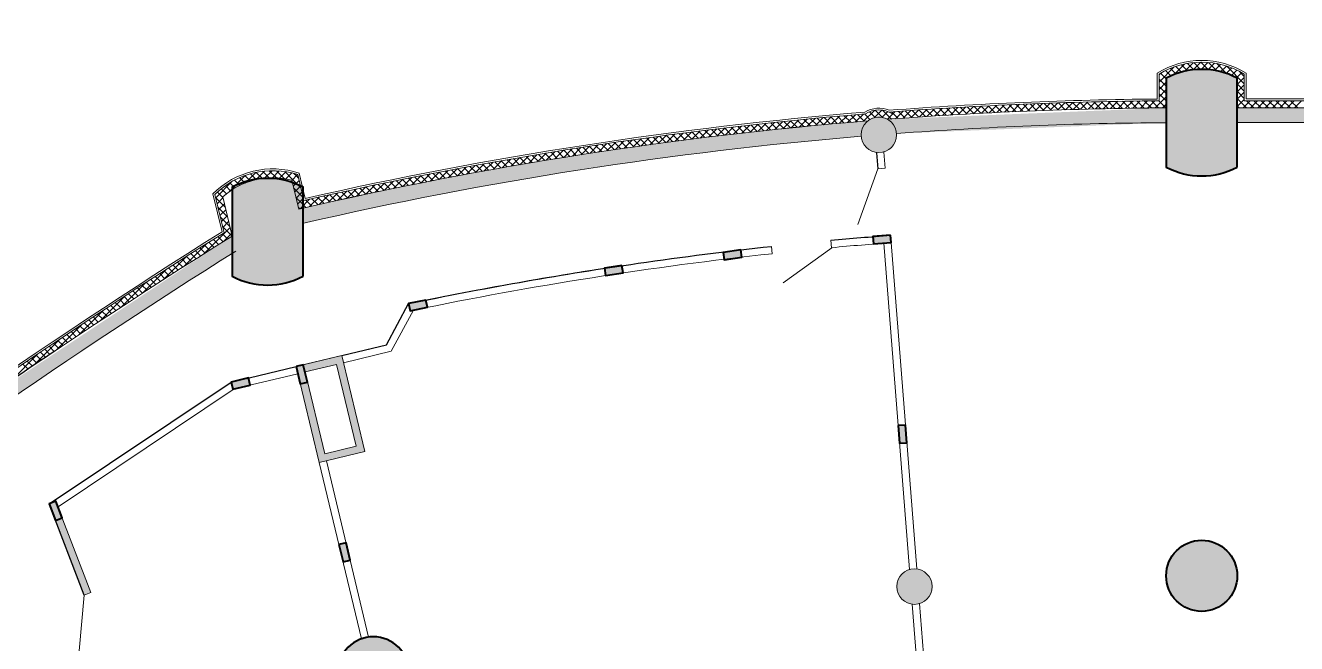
# Model space of a CAD drawing. Header units: millimetres. Extents: x 72919 to 485785, y -53256 to 338519.
# Drawn here: x 201962 to 223439, y 238761 to 249196 of the extents above; entities that cross this region are included whole.
import ezdxf

# ---------------------------------------------------------------- set-up
doc = ezdxf.new("R2010")
doc.units = ezdxf.units.MM
doc.layers.add('1', color=7, linetype='Continuous')
for name, color, linetype, lineweight in [('door', 177, 'Continuous', 9), ('gr', 251, 'Continuous', 40), ('wall', 5, 'Continuous', 40)]:
    doc.layers.add(name, color=color, linetype=linetype, lineweight=lineweight)

# ---------------------------------------------------------------- blocks, each defined once
blk = doc.blocks.new('Пилон 1')
at = {"layer": 'wall', "lineweight": 9, "ltscale": 400, "true_color": 0x000000}
h = blk.add_hatch(color=18, dxfattribs=at)
h.dxf.hatch_style = 1
edge = h.paths.add_edge_path()
edge.add_line((600, -750), (600, 750))
edge.add_arc((0, -375), 1275, 61.9275, 118.0725)
edge.add_line((-600, 750), (-600, -750))
edge.add_arc((0, 375), 1275, 241.9275, 298.0725)
at = {"layer": 'wall', "color": 0, "ltscale": 400}
blk.add_lwpolyline([(600, -750), (600, 750, 0.25), (-600, 750), (-600, -750, 0.25), (600, -750)], format="xyb", dxfattribs=at)
blk = doc.blocks.new('Колонна ∅1200')
at = {"lineweight": 9, "ltscale": 400, "true_color": 0x000000}
h = blk.add_hatch(color=18, dxfattribs=at)
h.dxf.hatch_style = 1
edge = h.paths.add_edge_path()
edge.add_arc((0, 0), 600, 0, 360)
at = {"color": 18, "ltscale": 400, "true_color": 0x000000}
blk.add_circle((0, 0), 600, dxfattribs=at)
blk = doc.blocks.new('сердечник для 125')
at = {"lineweight": 40, "ltscale": 200, "true_color": 0x000000}
h = blk.add_hatch(color=18, dxfattribs=at)
h.dxf.hatch_style = 1
h.paths.add_polyline_path([(-779283, 728683), (-779583, 728683), (-779583, 728558), (-779283, 728558)])
at = {"color": 18, "lineweight": 40, "true_color": 0x000000}
blk.add_lwpolyline([(-779283, 728683), (-779583, 728683), (-779583, 728558), (-779283, 728558)], close=True, dxfattribs=at)
at = {"ltscale": 0.740741}
for points in [[(-779408, 728682), (-779408, 728683)], [(-779283, 728558), (-779283, 728558)]]:
    blk.add_lwpolyline(points, dxfattribs=at)
blk = doc.blocks.new('Откосы  по обваловке')
at = {"layer": 'gr', "lineweight": 18, "flags": 128}
blk.add_lwpolyline([(35188.814, 32889.243), (35173.942, 32934.724), (35172.219, 32939.982), (35171.145, 32942.962, 0.169619), (35137.566, 32982.66, 0.169619)], format="xyb", dxfattribs=at)

msp = doc.modelspace()

# ---------------------------------------------------------------- hatches: boundary and pattern name
at = {"ltscale": 500, "true_color": 0x000000}
h = msp.add_hatch(color=18, dxfattribs=at)
h.dxf.hatch_style = 1
edge = h.paths.add_edge_path()
edge.add_line((206578.69535, 246096.89064), (206637.68726, 245851.17165))
edge.add_arc((221610.43379, 180914.99944), 66640, 94.7579343993, 102.984124667, ccw=False)
edge.add_line((216082.89818, 247325.35971), (216196.69134, 247585.55886))
edge.add_arc((221670.41897, 180406.5334), 67401.65544, 94.6581533762, 102.9386326138)
h.paths.add_polyline_path([(216527.47294, 247612.24086), (216681.04707, 247372.43504), (221235.43379, 247553.94433), (221235.43379, 247803.94827)])
h.paths.add_polyline_path([(222435.43379, 247804.99944), (222435.43379, 247554.99944), (228810.43379, 247554.99944), (228944.60255, 247804.99944)])
h = msp.add_hatch(color=18, dxfattribs=at)
h.dxf.hatch_style = 1
edge = h.paths.add_edge_path()
edge.add_arc((216381.91965, 247349.57056), 300, 0, 360)
h = msp.add_hatch(color=18, dxfattribs=at)
h.dxf.hatch_style = 1
h.paths.add_polyline_path([(189547.62111, 233523.90072), (189677.9739, 233311.18591), (192522.88105, 235835.63437), (192364.3693, 236022.81654)])
h.paths.add_polyline_path([(193284.70646, 236808.37483), (193446.26985, 236617.58905), (195184.19471, 238042.34168), (195017.32184, 238228.97106)])
h.paths.add_polyline_path([(194499.91164, 237481.36571), (195943.74984, 234010.12354), (196167.16423, 234123.95984), (194701.82494, 237646.89444)])
h.paths.add_polyline_path([(198395.39698, 236610.52384), (198814.9957, 235620.97185), (198913.35081, 235693.83872), (199046.02287, 235716.5044), (198634.65731, 236709.62869)])
edge = h.paths.add_edge_path()
edge.add_line((196450.32761, 239359.72994), (196605.18277, 239163.45404))
edge.add_line((196605.18277, 239163.45404), (197168.20117, 239597.12819))
edge.add_line((197168.20117, 239597.12819), (197944.62398, 237722.67819))
edge.add_line((197944.62398, 237722.67819), (198175.5937, 237818.34898))
edge.add_line((198175.5937, 237818.34898), (197373.80512, 239754.03781))
edge.add_arc((263010.43379, 153534.99944), 108360, 122.0453072424, 127.2812082642, ccw=False)
edge.add_line((205515.73373, 245384.05532), (205454.18381, 245640.42919))
edge.add_line((205454.18381, 245640.42919), (200833.81835, 242586.67317))
edge.add_line((200833.81835, 242586.67317), (196450.32761, 239359.72994))
h = msp.add_hatch(color=18, dxfattribs=at)
h.dxf.hatch_style = 1
h.paths.add_polyline_path([(207694.91178, 242004.39007), (207306.22525, 243623.38599), (206535.62209, 243438.38054), (206924.30862, 241819.38462)])
h.paths.add_polyline_path([(207017.84142, 241965.24968), (206686.349, 243346.01497), (207218.72153, 243473.82631), (207550.21395, 242093.06102)], flags=16)
h = msp.add_hatch(color=18, dxfattribs=at)
h.dxf.hatch_style = 1
h.paths.add_polyline_path([(202508.88324, 241069.04743), (202440.71046, 241173.83109), (202360.44457, 241120.26113), (202952.43613, 239579.53082), (203069.11932, 239624.36424)])
h = msp.add_hatch(color=18, dxfattribs=at)
h.dxf.hatch_style = 1
edge = h.paths.add_edge_path()
edge.add_arc((216982.13173, 239723.15296), 300, 0, 360)
at = {"layer": '1', "ltscale": 500, "true_color": 0x000000}
h = msp.add_hatch(color=18, dxfattribs=at)
h.dxf.hatch_style = 1
h.paths.add_polyline_path([(215575.0606, 245568.97113), (215586.08977, 245444.45865), (216288.69132, 245506.69423), (216277.66215, 245631.20671), (215575.0606, 245568.97113)], flags=0)
h = msp.add_hatch(color=18, dxfattribs=at)
h.dxf.hatch_style = 1
h.paths.add_polyline_path([(216587.80895, 245530.0924), (216463.19482, 245520.27811), (216705.78323, 242440.08204), (216830.39735, 242449.89633), (216587.80895, 245530.0924)], flags=0)
h = msp.add_hatch(color=18, dxfattribs=at)
h.dxf.hatch_style = 1
h.paths.add_polyline_path([(212043.37463, 245141.61432), (212059.35637, 245017.6402), (214578.35844, 245342.36953), (214562.3767, 245466.34366), (212043.37463, 245141.61432)], flags=0)
h = msp.add_hatch(color=18, dxfattribs=at)
h.dxf.hatch_style = 1
h.paths.add_polyline_path([(208732.0958, 244560.09462), (208753.99951, 244437.02868), (211762.76117, 244972.53872), (211740.85745, 245095.60467), (208732.0958, 244560.09462)], flags=0)
h = msp.add_hatch(color=18, dxfattribs=at)
h.dxf.hatch_style = 1
h.paths.add_polyline_path([(208059.59518, 243804.25411), (208143.05788, 243695.73983), (208516.28294, 244386.88929), (208406.29506, 244446.28344), (208059.59518, 243804.25411)], flags=0)
h = msp.add_hatch(color=18, dxfattribs=at)
h.dxf.hatch_style = 1
h.paths.add_polyline_path([(208143.05788, 243695.73983), (208059.59518, 243804.25411), (206657.16833, 243467.56121), (206686.349, 243346.01497), (208143.05788, 243695.73983)], flags=0)
h = msp.add_hatch(color=18, dxfattribs=at)
h.dxf.hatch_style = 1
h.paths.add_polyline_path([(205439.46021, 243175.21536), (205490.31267, 243058.87205), (206564.80276, 243316.8343), (206535.62209, 243438.38054), (205439.46021, 243175.21536)], flags=0)
h = msp.add_hatch(color=18, dxfattribs=at)
h.dxf.hatch_style = 1
h.paths.add_polyline_path([(207550.21395, 242093.06102), (207701.03647, 242000.29722), (207340.26777, 243503.00698), (207218.72153, 243473.82631), (207550.21395, 242093.06102)], flags=0)
h = msp.add_hatch(color=18, dxfattribs=at)
h.dxf.hatch_style = 1
h.paths.add_polyline_path([(205490.31267, 243058.87205), (205439.46021, 243175.21536), (202441.80146, 241174.56756), (202511.19201, 241070.59664), (205490.31267, 243058.87205)], flags=0)
h = msp.add_hatch(color=18, dxfattribs=at)
h.dxf.hatch_style = 1
h.paths.add_polyline_path([(206727.31088, 243176.00304), (207760.96059, 238869.93555), (207639.41342, 238840.75877), (206605.76371, 243146.82626)], flags=0)
h = msp.add_hatch(color=18, dxfattribs=at)
h.dxf.hatch_style = 1
h.paths.add_polyline_path([(207701.03647, 242000.29722), (207550.21395, 242093.06102), (207017.42334, 241966.9911), (207046.20627, 241845.35006), (207701.03647, 242000.29722)], flags=0)
h = msp.add_hatch(color=18, dxfattribs=at)
h.dxf.hatch_style = 1
h.paths.add_polyline_path([(216853.23297, 242150.79092), (216728.62075, 242140.95255), (216896.80313, 240010.76212), (217021.41536, 240020.60048), (216853.23297, 242150.79092)], flags=0)
h = msp.add_hatch(color=18, dxfattribs=at)
h.dxf.hatch_style = 1
h.paths.add_polyline_path([(217067.46032, 239435.5438), (216942.84566, 239425.73641), (217060.25841, 237933.86597), (217184.87307, 237943.67335), (217067.46032, 239435.5438)], flags=0)

# ---------------------------------------------------------------- linework, layer by layer
at = {"color": 18, "ltscale": 500, "true_color": 0x000000}
for points in [[(415650.43379, 180914.99944, 0.4142135624), (336810.43379, 259754.99944), (221610.43379, 259754.99944, 0.4142135624), (142770.43379, 180914.99944), (142770.43379, 104414.99944, 0.4142135624), (221610.43379, 25574.99944), (336810.43379, 25574.99944, 0.4142135624), (415650.43379, 104414.99944)], [(414950.43379, 180914.99944, 0.4142135624), (336810.43379, 259054.99944), (221610.43379, 259054.99944, 0.4142135624), (143470.43379, 180914.99944), (143470.43379, 104414.99944, 0.4142135624), (221610.43379, 26274.99944), (336810.43379, 26274.99944, 0.4142135624), (414950.43379, 104414.99944)]]:
    msp.add_lwpolyline(points, format="xyb", close=True, dxfattribs=at)
for points in [[(169646.78647, 239272.85203, -0.1813556351), (220838.39783, 259051.18543, -0.1813556351)], [(215570.92586, 245568.52656, -0.0038914749), (216578.0021, 245654.70022)], [(207306.22525, 243623.38599), (208059.59518, 243804.25411), (208434.90951, 244499.27254, -0.0146771499), (212188.13783, 245162.75866), (212316.7863, 245181.49415, -0.0087297569), (214566.06199, 245466.76976)]]:
    msp.add_lwpolyline(points, format="xyb", dxfattribs=at)
for points in [[(216343.15004, 247045.59167), (216364.334, 246776.42399)], [(202952.43613, 239579.53082), (202360.44457, 241120.26113), (205439.46009, 243175.21533), (206535.62209, 243438.38054)]]:
    msp.add_lwpolyline(points, dxfattribs=at)
msp.add_arc((263010.43379, 153534.99944), 108610, 123.884289889, 124.696700038, dxfattribs=at)
at = {"layer": 'door', "linetype": 'ByBlock', "ltscale": 100}
for p, q in [((216027.18184, 245834.97382), (216364.334, 246776.42399)), ((214764.20491, 244852.65501), (215585.10141, 245444.3065))]:
    msp.add_line(p, q, dxfattribs=at)
at = {"layer": 'door', "ltscale": 200}
msp.add_line((202952.59438, 239579.59162), (202870.10987, 238636.99712), dxfattribs=at)
at = {"layer": 'wall', "color": 18, "lineweight": 18, "ltscale": 0.007407, "true_color": 0x000000}
for p, q in [((222555.43379, 248212.41249), (222258.56788, 248509.2784)), ((221235.43379, 248294.97562), (221140.70741, 248389.702)), ((216592.90038, 247616.53051), (216444.45548, 247764.9754)), ((228944.60255, 247804.99944), (222435.43379, 247804.99944)), ((228810.43379, 247554.99944), (222435.43379, 247554.99944)), ((205298.44443, 246289.13041), (205204.61631, 246382.95853)), ((206599.5823, 246101.68572), (206570.58173, 246130.68629)), ((215570.92586, 245568.52656), (215583.22185, 245444.13098)), ((214566.06199, 245466.76976), (214578.35844, 245342.36953)), ((208059.59518, 243804.25411), (208434.90951, 244499.27254)), ((208143.05788, 243695.73983), (208517.23325, 244388.64909)), ((206596.39521, 243452.97087), (208059.59518, 243804.25411)), ((207306.22525, 243623.38599), (207694.91178, 242004.39007)), ((207335.40592, 243501.83975), (208143.05788, 243695.73983)), ((206686.349, 243346.01497), (207218.72153, 243473.82631)), ((207218.72153, 243473.82631), (207550.21395, 242093.06102)), ((205490.31267, 243058.87205), (206564.80276, 243316.8343)), ((207550.21395, 242093.06102), (207017.84142, 241965.24968)), ((207694.91178, 242004.39007), (206924.30862, 241819.38462))]:
    msp.add_line(p, q, dxfattribs=at)
at = {"layer": 'wall', "color": 18, "lineweight": 18, "ltscale": 0.007407, "true_color": 0x000000, "extrusion": (0.707107, 0.707107, 0)}
msp.add_line((222555.43379, 248336.15618), (222468.51793, 248423.07203), dxfattribs=at)
at = {"layer": 'wall', "color": 18, "lineweight": 18, "ltscale": 0.007407, "true_color": 0x000000, "extrusion": (-0.707107, -0.707107, 0)}
for p, q in [((222591.61577, 247804.99944), (222435.43379, 247961.18143)), ((216229.98272, 247608.21711), (216137.11604, 247701.08379)), ((222467.87209, 247804.99944), (222435.43379, 247837.43775))]:
    msp.add_line(p, q, dxfattribs=at)
at = {"layer": 'wall', "color": 18, "lineweight": 18, "ltscale": 0.007407, "true_color": 0x000000, "extrusion": (0.97237, 0.233445, 0)}
msp.add_line((206562.35496, 246678.99218), (206667.66384, 246240.34912), dxfattribs=at)
at = {"layer": 'wall', "color": 18, "lineweight": 18, "ltscale": 0.007407, "true_color": 0x000000}
for points in [[(221115.43379, 248240.40373), (221370.14651, 248495.11645)], [(221363.02681, 248364.25307), (221542.7166, 248543.94286)], [(221543.68991, 248421.17248), (221689.90522, 248567.38779)], [(221701.21289, 248447.91496), (221595.0038, 248554.12405)], [(221693.31513, 248447.05402), (221821.18781, 248574.9267)], [(221817.9914, 248454.88013), (221704.07088, 248568.80065)], [(221944.10808, 248450.35959), (222051.85743, 248558.10895)], [(222091.296, 248429.0629), (221950.07833, 248570.28058)], [(222053.67469, 248436.18251), (222155.31997, 248537.82779)], [(222262.89442, 248381.20817), (222093.10741, 248550.99518)], [(222155.42706, 248414.1912), (222252.44711, 248511.21125)], [(221235.43379, 248171.23194), (221115.43379, 248291.23194)], [(222339.74557, 248351.02234), (222430.4567, 248441.73346)], [(222423.66462, 248311.1977), (222512.26916, 248399.80224)], [(222435.43379, 247804.99944), (222435.43379, 248304.99944)], [(222555.43379, 247924.99944), (222555.43379, 248374.83207)], [(221235.43379, 248047.48825), (221115.43379, 248167.48825)], [(218576.99712, 247736.07643), (218462.19117, 247850.88239)], [(218504.10369, 247732.71631), (218629.97667, 247858.58929)], [(218695.44825, 247741.369), (218580.45921, 247856.35803)], [(218814.09846, 247746.46247), (218698.92511, 247861.63582)], [(219021.2172, 247754.85507), (219146.05202, 247879.68989)], [(219149.85422, 247759.7484), (219274.4346, 247884.32878)], [(219290.70957, 247764.82611), (219174.7864, 247880.74927)], [(219406.36962, 247768.77643), (219530.44708, 247892.85389)], [(219770.5848, 247779.92562), (219653.89113, 247896.6193)], [(219661.8837, 247776.80314), (219785.46603, 247900.38547)], [(219891.07128, 247783.18283), (219774.18164, 247900.07247)], [(220011.76691, 247786.23088), (219894.67995, 247903.31785)], [(220043.3035, 247786.99188), (220166.15733, 247909.84571)], [(220253.78993, 247791.69524), (220136.30417, 247909.181)], [(220375.11947, 247794.10939), (220257.43222, 247911.79664)], [(220422.53653, 247794.99385), (220544.67837, 247917.13569)], [(220618.4201, 247798.29613), (220500.32561, 247916.39062)], [(220740.39344, 247800.06648), (220622.09315, 247918.36677)], [(220674.16246, 247799.13241), (220795.83855, 247920.8085)], [(220799.62072, 247800.84698), (220921.06654, 247922.2928)], [(220984.99179, 247802.9555), (220866.27551, 247921.67178)], [(221049.83454, 247803.57343), (221235.43379, 247989.17267)], [(221230.46677, 247804.9679), (221111.32852, 247924.10615)], [(221235.43379, 247923.74456), (221115.43379, 248043.74456)], [(221174.59274, 247804.58794), (221235.43379, 247865.42899)], [(222536.1848, 247804.99944), (222656.1848, 247924.99944)], [(222659.92848, 247804.99944), (222779.92848, 247924.99944)], [(222783.67217, 247804.99944), (222903.67217, 247924.99944)], [(222907.41586, 247804.99944), (223027.41586, 247924.99944)], [(223210.33421, 247804.99944), (223090.33421, 247924.99944)], [(223278.64692, 247804.99944), (223398.64692, 247924.99944)], [(223402.3906, 247804.99944), (223522.3906, 247924.99944)], [(215308.84364, 247507.30475), (215441.83375, 247640.29485)], [(215791.87863, 247551.34645), (215681.18601, 247662.03906)], [(215717.56916, 247544.7992), (215849.59357, 247676.82361)], [(215905.75013, 247561.21863), (215794.90012, 247672.06864)], [(215853.20063, 247556.68699), (215984.90885, 247688.3952)], [(216019.80104, 247570.91141), (215908.79265, 247681.9198)], [(216123.56118, 247579.56016), (216306.77031, 247762.76929)], [(216319.06111, 247642.88239), (216223.45699, 247738.48652)], [(216442.10128, 247643.58592), (216320.62939, 247765.0578)], [(216528.88464, 247613.65256), (216656.85474, 247741.62267)], [(216823.49464, 247633.42361), (216711.29496, 247745.6233)], [(216794.02844, 247631.30899), (216923.51865, 247760.7992)], [(217054.82854, 247649.57709), (216942.29585, 247762.10978)], [(217060.14587, 247649.93905), (217189.05381, 247778.84698)], [(217286.90868, 247664.98432), (217174.03869, 247777.85431)], [(217403.23071, 247672.40598), (217290.19042, 247785.44627)], [(217325.13992, 247667.44572), (217453.47532, 247795.78112)], [(217519.74183, 247679.63854), (217406.53014, 247792.85023)], [(217753.33487, 247693.53288), (217639.77701, 247807.09074)], [(217720.55727, 247691.63201), (217848.05157, 247819.12631)], [(217851.81733, 247699.14839), (217979.03587, 247826.36692)], [(218222.8288, 247719.01369), (218108.56483, 247833.27767)], [(218113.5295, 247713.37318), (218240.20324, 247840.04692)], [(218243.98507, 247720.08506), (218370.38973, 247846.48972)], [(213550.99578, 247317.35556), (213443.25535, 247425.09599)], [(213661.43095, 247330.66408), (213553.55127, 247438.54375)], [(213772.03146, 247343.80725), (213664.0117, 247451.82701)], [(213785.78731, 247345.42896), (213922.55463, 247482.19628)], [(213993.73109, 247369.595), (213885.42862, 247477.89747)], [(214104.83151, 247382.23827), (213996.3864, 247490.68337)], [(214065.64597, 247377.80025), (214201.69727, 247513.85155)], [(214216.09989, 247394.71357), (214107.51128, 247503.30218)], [(214205.07526, 247393.48585), (214340.77362, 247529.18421)], [(214327.53689, 247407.02025), (214218.80392, 247515.75323)], [(214439.1432, 247419.15763), (214330.26497, 247528.03586)], [(214662.86645, 247442.92175), (214553.69506, 247552.09315)], [(214621.39398, 247438.57352), (214756.0532, 247573.23273)], [(214774.98478, 247454.54711), (214665.66545, 247563.86644)], [(214759.5189, 247452.95475), (214893.83813, 247587.27398)], [(214887.27517, 247466.00041), (214777.807, 247575.46858)], [(215225.18581, 247499.32083), (215115.26558, 247609.24106)], [(211787.6716, 247079.72487), (211929.86418, 247221.91745)], [(212130.09956, 247129.58385), (212024.09635, 247235.58706)], [(212077.47186, 247122.03776), (212218.84181, 247263.40771)], [(212564.41528, 247190.24288), (212457.8916, 247296.76656)], [(212509.38099, 247182.71582), (212649.54816, 247322.88299)], [(212938.01623, 247240.12), (213077.01645, 247379.12023)], [(213110.89569, 247262.48091), (213003.70404, 247369.67255)], [(213330.61887, 247290.2451), (213223.15447, 247397.7095)], [(210315.32243, 246844.81256), (210461.89918, 246991.38931)], [(210464.36774, 246870.11419), (210610.48445, 247016.2309)], [(210735.71948, 246915.296), (210631.32719, 247019.6883)], [(210842.06604, 246932.69313), (210737.55403, 247037.20515)], [(210909.04523, 246943.56062), (211053.81164, 247088.32703)], [(211483.31988, 247033.90141), (211378.0751, 247139.1462)], [(211590.72957, 247050.23541), (211485.36019, 247155.60479)], [(211642.20341, 247058.00036), (211784.81374, 247200.6107)], [(216467.76471, 247055.39906), (216488.94866, 246786.23138)], [(209366.66078, 246675.68678), (209263.76512, 246778.58244)], [(209995.45877, 246789.35091), (209891.88586, 246892.92382)], [(210015.9791, 246792.95661), (210163.49137, 246940.46888)], [(210165.86088, 246819.0947), (210312.90278, 246966.13661)], [(210311.82587, 246844.21487), (210207.90574, 246948.135)], [(216364.334, 246776.42399), (216488.94866, 246786.23138)], [(205176.21349, 246284.22003), (205456.51014, 246564.51669)], [(205407.7932, 246392.05606), (205682.14171, 246666.40457)], [(205585.78114, 246496.76844), (205496.40611, 246586.14348)], [(206003.61817, 246616.64996), (206131.02347, 246744.05527)], [(206253.58315, 246619.12757), (206361.10272, 246726.64714)], [(206578.69535, 246096.89064), (206461.97267, 246583.0756)], [(206615.69842, 246456.80066), (206476.01032, 246596.48876)], [(208183.06271, 246444.96446), (208336.66196, 246598.56372)], [(208330.08878, 246474.82191), (208228.27323, 246576.63746)], [(208743.0258, 246556.85964), (208640.7853, 246659.10014)], [(208647.4368, 246538.10749), (208799.43284, 246690.10353)], [(208801.2928, 246568.2198), (208952.76711, 246719.69412)], [(208954.68918, 246597.8725), (209105.64791, 246748.83123)], [(209262.36578, 246656.23809), (209159.58083, 246759.02305)], [(205504.85301, 246453.95289), (205417.2538, 246541.5521)], [(206654.79225, 246293.96314), (206492.39407, 246456.36132)], [(206534.43254, 246281.25853), (206633.95027, 246380.77626)], [(207409.06659, 246282.15092), (207308.17409, 246383.04342)], [(207399.4476, 246280.06778), (207555.85332, 246436.4735)], [(207714.84265, 246347.60592), (207613.64744, 246448.80113)], [(207714.37391, 246347.50672), (207869.63607, 246502.76888)], [(207871.09155, 246380.48067), (208025.79255, 246535.18168)], [(208227.20293, 246453.96407), (208125.49218, 246555.67483)], [(205337.53826, 246126.29289), (205175.14008, 246288.69107)], [(205224.12694, 246084.64611), (205323.64467, 246184.16384)], [(205295.12876, 246302.94116), (205454.18381, 245640.42919)], [(206558.38926, 246181.47157), (206657.90699, 246280.9893)], [(207003.25575, 246192.98701), (206902.75935, 246293.48342)], [(207104.5071, 246215.47935), (207003.91247, 246316.07398)], [(205450.77863, 245641.82147), (205292.42157, 245800.17852)], [(205224.72538, 245496.64365), (205137.69329, 245583.67574)], [(205300.74477, 245544.36795), (205213.69624, 245631.41647)], [(205305.63302, 245547.43376), (205443.42832, 245685.22906)], [(216463.19482, 245520.27811), (216896.80313, 240010.76212)], [(216578.0021, 245654.70022), (216587.80949, 245530.08549)], [(216587.80949, 245530.08549), (217021.4178, 240020.56951)], [(204769.73764, 245209.16927), (204682.80269, 245296.10422)], [(204921.18546, 245305.20882), (204834.2184, 245392.17588)], [(204996.98986, 245353.14811), (204910.00665, 245440.13133)], [(203939.88483, 244676.66031), (204341.46533, 245078.24081)], [(204467.4851, 245016.44707), (204380.61354, 245103.31863)], [(204618.50427, 245112.91527), (204531.60114, 245199.81839)], [(204166.08845, 244822.86897), (204079.27921, 244909.67821)], [(204241.35747, 244871.34363), (204154.53275, 244958.16835)], [(204392.05577, 244968.13271), (204305.19989, 245054.98859)], [(203790.54344, 244579.69554), (203703.81058, 244666.4284)], [(203865.54586, 244628.43681), (203778.79785, 244715.18482)], [(203940.60154, 244677.12482), (203853.83832, 244763.88803)], [(203565.85551, 244433.15241), (203479.16768, 244519.84025)], [(202858.82175, 243966.8283), (203283.52245, 244391.529)], [(203117.91408, 244138.63173), (203031.31452, 244225.23129)], [(202820.34665, 243941.2244), (202733.80462, 244027.76643)], [(203043.4428, 244089.35932), (202956.85772, 244175.9444)], [(202746.08708, 243891.74029), (202659.55927, 243978.2681)], [(201718.92893, 243198.16653), (202171.34239, 243650.58)], [(202375.58159, 243643.52734), (202289.1239, 243729.98504)], [(206535.62209, 243438.38054), (207306.22525, 243623.38599)], [(206924.30862, 241819.38462), (206535.62209, 243438.38054)], [(207017.84142, 241965.24968), (206686.349, 243346.01497)], [(205490.31267, 243058.87205), (202512.92123, 241071.7424)], [(207760.95966, 238869.93944), (207045.85486, 241848.56529)], [(207639.41342, 238840.75877), (206924.30862, 241819.38462)], [(203064.61107, 239622.62952), (202508.88324, 241069.04743)], [(202952.43613, 239579.53082), (203064.61107, 239622.62952)], [(216942.84566, 239425.73641), (217060.25841, 237933.86597), (221955.43379, 238116.03237)], [(217067.46032, 239435.5438), (217185.27878, 237938.51841)]]:
    msp.add_lwpolyline(points, dxfattribs=at)
at = {"layer": 'wall', "color": 18, "lineweight": 18, "ltscale": 0.007407, "true_color": 0x000000, "extrusion": (-0.707107, -0.707107, 0)}
for points, elevation in [([(-19031.69407, 0), (-19167.64621, 0)], -332270.63647), ([(-19113.64116, 0), (-19241.17919, 0)], -332095.63647), ([(-19076.71446, 0), (-19207.91817, 0)], -332183.13647), ([(-18054.72363, 0), (-18224.42926, 0)], -332795.63647), ([(-17967.22363, 0), (-18136.92926, 0)], -332708.13647), ([(-20296.8272, 0), (-20460.23352, 0)], -330083.13647), ([(-20215.67759, 0), (-20379.3499, 0)], -330170.63647), ([(-20052.51571, 0), (-20216.72545, 0)], -330345.63647), ([(-19970.50061, 0), (-20134.98182, 0)], -330433.13647), ([(-19888.19413, 0), (-20052.94868, 0)], -330520.63647), ([(-19556.02511, 0), (-19721.89209, 0)], -330870.63647), ([(-19303.76592, 0), (-19470.48777, 0)], -331133.13647), ([(-19048.7753, 0), (-19216.37027, 0)], -331395.63647), ([(-18877.24277, 0), (-19045.43025, 0)], -331570.63647), ([(-17741.05457, 0), (-17910.7602, 0)], -332708.13647), ([(-17653.55457, 0), (-17823.2602, 0)], -332795.63647), ([(-17566.05457, 0), (-17735.7602, 0)], -332883.13647), ([(-17478.55457, 0), (-17648.2602, 0)], -332970.63647), ([(-17303.55457, 0), (-17473.2602, 0)], -333145.63647), ([(-17216.05457, 0), (-17385.7602, 0)], -333233.13647), ([(-22530.62103, 0), (-22686.94283, 0)], -327545.63647), ([(-22235.95691, 0), (-22393.1719, 0)], -327895.63647), ([(-21861.59464, 0), (-22020.03575, 0)], -328333.13647), ([(-21709.96327, 0), (-21868.8723, 0)], -328508.13647), ([(-21557.28124, 0), (-21716.66423, 0)], -328683.13647), ([(-21248.72721, 0), (-21409.0767, 0)], -329033.13647), ([(-21092.83573, 0), (-21253.678, 0)], -329208.13647), ([(-21014.48204, 0), (-21175.57312, 0)], -329295.63647), ([(-20935.85467, 0), (-21097.19621, 0)], -329383.13647), ([(-20698.31769, 0), (-20860.42063, 0)], -329645.63647), ([(-23669.68284, 0), (-23822.64515, 0)], -326145.63647), ([(-23249.8163, 0), (-23404.00003, 0)], -326670.63647), ([(-22893.29835, 0), (-23048.53461, 0)], -327108.13647), ([(-22748.97373, 0), (-22904.64016, 0)], -327283.13647), ([(-22676.43931, 0), (-22832.32284, 0)], -327370.63647), ([(-24813.86994, 0), (-24963.59976, 0)], -324658.13647), ([(-24682.65362, 0), (-24832.74721, 0)], -324833.13647), ([(-24616.71195, 0), (-24766.98901, 0)], -324920.63647), ([(-24550.54686, 0), (-24701.00846, 0)], -325008.13647), ([(-24417.54307, 0), (-24568.37701, 0)], -325183.13647), ([(-24350.70269, 0), (-24501.72446, 0)], -325270.63647), ([(-24283.63555, 0), (-24434.84623, 0)], -325358.13647), ([(-24216.34077, 0), (-24367.74149, 0)], -325445.63647), ([(-24081.06486, 0), (-24232.84904, 0)], -325620.63647), ([(-23944.86799, 0), (-24097.04021, 0)], -325795.63647), ([(-25645.50883, 0), (-25792.97348, 0)], -323520.63647), ([(-25456.81787, 0), (-25604.79044, 0)], -323783.13647), ([(-25393.4953, 0), (-25541.63911, 0)], -323870.63647), ([(-25266.20735, 0), (-25414.69657, 0)], -324045.63647), ([(-25202.24045, 0), (-25350.90387, 0)], -324133.13647), ([(-25009.03897, 0), (-25158.23098, 0)], -324395.63647), ([(-24944.20229, 0), (-25093.57254, 0)], -324483.13647), ([(-24879.14621, 0), (-25028.69572, 0)], -324570.63647), ([(-26321.26708, 0), (-26466.94094, 0)], -322558.13647), ([(-26260.86541, 0), (-26406.69756, 0)], -322645.63647), ([(-26139.44899, 0), (-26285.60038, 0)], -322820.63647), ([(-26078.43289, 0), (-26224.74525, 0)], -322908.13647), ([(-25955.78153, 0), (-26102.41851, 0)], -323083.13647), ([(-25894.14488, 0), (-26040.94554, 0)], -323170.63647), ([(-25770.24616, 0), (-25917.37695, 0)], -323345.63647), ([(-28894.34512, 0), (-29024.05967, 0)], -319758.13647), ([(-28852.46472, 0), (-28986.49026, 0)], -319845.63647), ([(-28801.8877, 0), (-28941.49454, 0)], -319933.13647), ([(-28741.31755, 0), (-28888.21164, 0)], -320020.63647), ([(-28668.83398, 0), (-28825.4393, 0)], -320108.13647), ([(-28581.42028, 0), (-28751.4394, 0)], -320195.63647), ([(-28473.87196, 0), (-28663.56232, 0)], -320283.13647), ([(-28369.46237, 0), (-28557.42893, 0)], -320370.63647), ([(-28314.70058, 0), (-28367.47179, 0)], -320458.13647), ([(-26914.20042, 0), (-27058.33837, 0)], -321683.13647), ([(-26797.21048, 0), (-26941.6489, 0)], -321858.13647), ([(-26679.42724, 0), (-26824.16945, 0)], -322033.13647), ([(-26560.84568, 0), (-26705.89502, 0)], -322208.13647), ([(-26501.25393, 0), (-26646.45811, 0)], -322295.63647), ([(-28989.56567, 0), (-29110.39845, 0)], -319408.13647), ([(-27543.68267, 0), (-27686.22504, 0)], -320720.63647), ([(-27374.32522, 0), (-27517.2934, 0)], -320983.13647), ([(-27260.45966, 0), (-27403.71554, 0)], -321158.13647), ([(-27203.23695, 0), (-27346.63785, 0)], -321245.63647), ([(-27088.20873, 0), (-27231.90205, 0)], -321420.63647), ([(-27968.3547, 0), (-28116.00522, 0)], -320195.63647), ([(-27766.82684, 0), (-27908.81204, 0)], -320370.63647), ([(-27599.7532, 0), (-27742.15516, 0)], -320633.13647), ([(-28699.21797, 0), (-28928.88368, 0)], -319145.63647), ([(-28556.43095, 0), (-28786.09665, 0)], -319058.13647), ([(-28516.3336, 0), (-28639.36939, 0)], -318533.13647), ([(-28653.19715, 0), (-28776.07435, 0)], -317920.63647), ([(-28614.47236, 0), (-28737.3944, 0)], -318095.63647), ([(-28767.55619, 0), (-28890.30121, 0)], -317395.63647), ([(-28710.71673, 0), (-28833.52741, 0)], -317658.13647), ([(-28860.78019, 0), (-28983.41766, 0)], -316958.13647), ([(-28988.13439, 0), (-29110.62523, 0)], -316345.63647), ([(-28952.12295, 0), (-29074.65522, 0)], -316520.63647), ([(-29041.5893, 0), (-29164.0187, 0)], -316083.13647), ([(-29163.6988, 0), (-29285.98809, 0)], -315470.63647), ([(-29146.4787, 0), (-29268.78774, 0)], -315558.13647), ([(-29129.18396, 0), (-29251.51283, 0)], -315645.63647), ([(-29231.83344, 0), (-29354.04469, 0)], -315120.63647), ([(-29197.91519, 0), (-29320.16528, 0)], -315295.63647), ([(-29265.45381, 0), (-29387.62659, 0)], -314945.63647)]:
    msp.add_lwpolyline(points, dxfattribs=dict(at, elevation=elevation))
at = {"layer": 'wall', "color": 18, "lineweight": 18, "ltscale": 0.007407, "true_color": 0x000000, "extrusion": (0.707107, 0.707107, 0)}
for points, elevation in [([(18977.54554, 0), (19119.65667, 0)], 332358.13647), ([(18740.94413, 0), (18917.40317, 0)], 332620.63647), ([(20377.69114, 0), (20540.83327, 0)], 329995.63647), ([(22603.65543, 0), (22759.75741, 0)], 327458.13647), ([(20777.7738, 0), (20939.62126, 0)], 329558.13647), ([(22965.09062, 0), (23120.11378, 0)], 327020.63647), ([(25329.95871, 0), (25478.27473, 0)], 323958.13647), ([(26200.2596, 0), (26346.25093, 0)], 322733.13647), ([(25707.98268, 0), (25855.27993, 0)], 323433.13647), ([(28367.47179, 0), (28424.791, 0)], 320458.13647), ([(26855.8043, 0), (27000.09208, 0)], 321770.63647), ([(26620.23657, 0), (26765.13192, 0)], 322120.63647), ([(28975.65556, 0), (29097.7126, 0)], 319495.63647), ([(27430.96925, 0), (27573.79472, 0)], 320895.63647), ([(27145.82017, 0), (27289.36689, 0)], 321333.13647), ([(27877.26653, 0), (27968.3547, 0)], 320195.63647), ([(27822.14059, 0), (27963.98835, 0)], 320283.13647), ([(28496.47806, 0), (28619.53689, 0)], 318620.63647), ([(28436.4551, 0), (28559.58363, 0)], 318883.13647), ([(28575.44448, 0), (28698.41173, 0)], 318270.63647), ([(28786.35173, 0), (28909.07504, 0)], 317308.13647), ([(28934.00466, 0), (29056.55778, 0)], 316608.13647), ([(28915.81128, 0), (29038.38535, 0)], 316695.63647), ([(28879.19909, 0), (29001.81533, 0)], 316870.63647), ([(28970.16618, 0), (29092.67769, 0)], 316433.13647), ([(29059.25781, 0), (29181.66693, 0)], 315995.63647), ([(29111.81454, 0), (29234.16333, 0)], 315733.13647), ([(29214.91157, 0), (29337.14219, 0)], 315208.13647), ([(29248.68084, 0), (29370.87281, 0)], 315033.13647)]:
    msp.add_lwpolyline(points, dxfattribs=dict(at, elevation=elevation))
at = {"layer": 'wall', "color": 18, "lineweight": 18, "ltscale": 0.007407, "true_color": 0x000000, "extrusion": (0.707107, -0.707107, 0)}
for points, elevation in [([(332538.11884, 0), (332702.22791, 0)], -18830.25019), ([(331972.1955, 0), (332008.87034, 0)], -19267.75019), ([(332789.94952, 0), (332922.12305, 0)], -18480.25019), ([(332788.9574, 0), (332958.66303, 0)], -18217.75019), ([(331797.1955, 0), (331966.90113, 0)], -19092.75019), ([(331709.6955, 0), (331879.40113, 0)], -19005.25019), ([(332701.4574, 0), (332871.16303, 0)], -18130.25019), ([(332613.9574, 0), (332783.66303, 0)], -18042.75019), ([(329582.97143, 0), (329761.35714, 0)], -20755.25019), ([(329775.09304, 0), (329952.73286, 0)], -20580.25019), ([(329870.60166, 0), (330047.87299, 0)], -20492.75019), ([(329965.74523, 0), (330142.651, 0)], -20405.25019), ([(330249.00808, 0), (330424.83433, 0)], -20142.75019), ([(330436.06546, 0), (330611.18601, 0)], -19967.75019), ([(330621.71528, 0), (330796.14102, 0)], -19792.75019), ([(330714.01762, 0), (330888.09995, 0)], -19705.25019), ([(330897.58741, 0), (331070.99077, 0)], -19530.25019), ([(330988.85891, 0), (331161.92665, 0)], -19442.75019), ([(331170.38506, 0), (331342.78913, 0)], -19267.75019), ([(331440.16127, 0), (331611.58837, 0)], -19005.25019), ([(332526.4574, 0), (332696.16303, 0)], -17955.25019), ([(332931.44085, 0), (333101.14648, 0)], -17517.75019), ([(333018.94085, 0), (333188.64648, 0)], -17430.25019), ([(327366.04678, 0), (327553.66386, 0)], -22680.25019), ([(327471.22077, 0), (327658.38264, 0)], -22592.75019), ([(327784.15946, 0), (327969.9798, 0)], -22330.25019), ([(328061.01699, 0), (328239.33495, 0)], -22155.25019), ([(328154.77212, 0), (328291.82673, 0)], -22067.75019), ([(328297.02947, 0), (328480.5733, 0)], -21892.75019), ([(328499.17882, 0), (328681.89216, 0)], -21717.75019), ([(328699.72867, 0), (328881.62548, 0)], -21542.75019), ([(328898.70047, 0), (329079.79433, 0)], -21367.75019), ([(328997.60114, 0), (329178.29852, 0)], -21280.25019), ([(329291.99291, 0), (329471.52029, 0)], -21017.75019), ([(325734.24772, 0), (325929.22175, 0)], -23992.75019), ([(325846.31929, 0), (326040.76968, 0)], -23905.25019), ([(325957.90543, 0), (326151.83724, 0)], -23817.75019), ([(326179.63696, 0), (326372.54644, 0)], -23642.75019), ([(326508.68901, 0), (326700.10102, 0)], -23380.25019), ([(326617.44235, 0), (326808.36452, 0)], -23292.75019), ([(326940.96021, 0), (327130.43991, 0)], -23030.25019), ([(327047.89698, 0), (327236.90464, 0)], -22942.75019), ([(327154.38812, 0), (327342.92805, 0)], -22855.25019), ([(328196.33904, 0), (328198.33549, 0)], -21980.25019), ([(324585.93365, 0), (324786.43964, 0)], -24867.75019), ([(324819.71286, 0), (325019.06739, 0)], -24692.75019), ([(324935.81529, 0), (325134.60285, 0)], -24605.25019), ([(325166.46814, 0), (325364.13884, 0)], -24430.25019), ([(325281.02731, 0), (325478.14793, 0)], -24342.75019), ([(325508.63246, 0), (325704.66921, 0)], -24167.75019), ([(325621.68678, 0), (325817.18957, 0)], -24080.25019), ([(323507.01226, 0), (323713.00902, 0)], -25655.25019), ([(323629.13345, 0), (323834.49371, 0)], -25567.75019), ([(323871.66432, 0), (324075.77206, 0)], -25392.75019), ([(323992.08445, 0), (324195.57595, 0)], -25305.25019), ([(324111.94788, 0), (324314.82966, 0)], -25217.75019), ([(324231.25963, 0), (324433.5381, 0)], -25130.25019), ([(322253.09746, 0), (322465.86472, 0)], -26530.25019), ([(322381.25255, 0), (322593.30754, 0)], -26442.75019), ([(322508.77725, 0), (322720.12818, 0)], -26355.25019), ([(322635.67783, 0), (322846.33276, 0)], -26267.75019), ([(322761.96048, 0), (322971.92732, 0)], -26180.25019), ([(322887.63127, 0), (323096.9178, 0)], -26092.75019), ([(319761.80681, 0), (320013.72026, 0)], -28892.75019), ([(319927.78832, 0), (320133.48752, 0)], -28805.25019), ([(320148.8632, 0), (320312.52262, 0)], -28630.25019), ([(320296.41956, 0), (320439.9241, 0)], -28455.25019), ([(320349.90598, 0), (320489.50855, 0)], -28367.75019), ([(320296.28592, 0), (320437.02524, 0)], -28280.25019), ([(321337.80661, 0), (321555.80304, 0)], -27142.75019), ([(321602.63735, 0), (321819.0946, 0)], -26967.75019), ([(321734.04304, 0), (321949.74459, 0)], -26880.25019), ([(320242.66585, 0), (320383.40517, 0)], -28192.75019), ([(320526.6247, 0), (320749.47446, 0)], -27667.75019), ([(320663.60528, 0), (320885.62042, 0)], -27580.25019), ([(320935.40236, 0), (321155.77976, 0)], -27405.25019), ([(319177.11391, 0), (319317.85323, 0)], -28980.25019), ([(320111.2553, 0), (320336.67459, 0)], -27930.25019), ([(320250.45821, 0), (320475.00982, 0)], -27842.75019), ([(320388.91182, 0), (320612.60699, 0)], -27755.25019), ([(318416.20031, 0), (319049.75289, 0)], -28542.75019), ([(318024.50051, 0), (318573.41154, 0)], -28630.25019), ([(317625.82347, 0), (318183.99269, 0)], -28717.75019), ([(316806.03189, 0), (317384.24228, 0)], -28892.75019), ([(316384.07522, 0), (316973.16511, 0)], -28980.25019), ([(315513.61354, 0), (316126.47354, 0)], -29155.25019), ([(315063.98249, 0), (315689.87675, 0)], -29242.75019)]:
    msp.add_lwpolyline(points, dxfattribs=dict(at, elevation=elevation))
at = {"layer": 'wall', "color": 18, "lineweight": 18, "ltscale": 0.007407, "true_color": 0x000000, "extrusion": (1, 0, 0)}
for points, elevation in [([(247953.89176, 0), (248391.66153, 0)], 221085.43379), ([(247924.1394, 0), (248374.83207, 0)], 221115.43379), ([(248304.99944, 0), (247804.99944, 0)], 221235.43379), ([(248391.66153, 0), (247954.99944, 0)], 222585.43379)]:
    msp.add_lwpolyline(points, dxfattribs=dict(at, elevation=elevation))
at = {"layer": 'wall', "color": 18, "lineweight": 18, "ltscale": 0.007407, "true_color": 0x000000, "extrusion": (0, 1, 0)}
for points, elevation in [([(-228911.68772, 0), (-222555.43379, 0)], 247924.99944), ([(-222585.43379, 0), (-228904.2785, 0)], 247954.99944), ([(-228944.60255, 0), (-222435.43379, 0)], 247804.99944)]:
    msp.add_lwpolyline(points, dxfattribs=dict(at, elevation=elevation))
at = {"layer": 'wall', "color": 18, "lineweight": 18, "ltscale": 0.007407, "true_color": 0x000000}
for points in [[(221235.43379, 247803.94827, 0.0176142608), (216527.95078, 247611.62954, 0.0176142608)], [(216196.69134, 247585.55886, 0.0364225312), (206579.32356, 246094.27395)], [(221235.43379, 247553.94433, 0.0171043505), (216681.04707, 247372.43504, 0.0171043505)], [(197168.20117, 239597.12819, 0.0016396266), (196605.18277, 239163.45404), (196450.32761, 239359.72994, -0.0252854815), (205454.18381, 245640.42919)]]:
    msp.add_lwpolyline(points, format="xyb", dxfattribs=at)
at = {"layer": 'wall', "color": 18, "lineweight": 18, "ltscale": 0.007407, "true_color": 0x000000, "extrusion": (0.97237, 0.233445, 0)}
for points, elevation in [([(191659.03734, 0), (191220.74944, 0)], 258471.08773), ([(190998.96376, 0), (191659.03734, 0)], 256971.08773), ([(190977.38763, 0), (191642.20788, 0)], 257001.08773)]:
    msp.add_lwpolyline(points, dxfattribs=dict(at, elevation=elevation))
at = {"layer": 'wall', "color": 18, "lineweight": 18, "ltscale": 0.007407, "true_color": 0x000000, "extrusion": (-0.707107, 0.707107, 0)}
for points, elevation in [([(-319069.87377, 0), (-319210.61309, 0)], 28805.25019), ([(-319016.2537, 0), (-319156.99302, 0)], 28717.75019), ([(-318962.63363, 0), (-319103.37296, 0)], 28630.25019)]:
    msp.add_lwpolyline(points, dxfattribs=dict(at, elevation=elevation))
at = {"layer": 'wall', "color": 18, "lineweight": 18, "ltscale": 0.007407, "true_color": 0x000000}
for centre in [(216381.91965, 247349.57056), (216982.13173, 239723.15296)]:
    msp.add_circle(centre, 300, dxfattribs=at)
at = {"layer": 'wall', "color": 18, "lineweight": 18, "ltscale": 0.007407, "true_color": 0x000000, "extrusion": (0, 0, -1)}
for centre, radius, start, end in [((-221835.43379, 247179.99944), 1425, 58.243136128, 121.756863872), ((-221663.74145, 179980.8196), 67945.5322, 85.6854941251, 89.5376288208), ((-221663.74145, 179980.8196), 67975.5322, 85.6917106201, 89.5125453698), ((-221670.41897, 180406.5334), 67521.65544, 77.1622019858, 85.3140181337), ((-221670.41897, 180406.5334), 67551.65544, 77.1873549573, 85.3077628082), ((-216382.26539, 247348.68443), 450.91065, 58.170584722, 112.829714041), ((-216382.26539, 247348.68443), 420.91065, 57.20084734, 122.799179449), ((-206141.17675, 245349.09222), 1425, 44.743136123, 108.256863853), ((-206141.17675, 245349.09222), 1395, 45.427049024, 107.572950963), ((-263010.43379, 153534.99944), 108760, 52.205159932, 57.9420352791), ((-263010.43379, 153534.99944), 108730, 52.205159932, 57.9534033338)]:
    msp.add_arc(centre, radius, start, end, dxfattribs=at)
at = {"layer": 'wall', "color": 18, "lineweight": 18, "ltscale": 0.007407, "true_color": 0x000000}
for centre, radius, start, end in [((221835.43379, 247179.99944), 1395, 58.927049029, 121.072950971), ((221835.43379, 247179.99944), 1275, 61.927513071, 118.072486929), ((221663.74145, 179980.8196), 67945.5322, 90.4623711792, 94.3145058749), ((221670.41897, 180406.5334), 67521.65544, 94.6859818663, 102.8377980142), ((216382.26539, 247348.68443), 300.91065, 60.923385625, 128.076141213), ((221663.74145, 179980.8196), 67825.5322, 90.3618163081, 94.3421613458), ((221670.41897, 180406.5334), 67401.65544, 94.658153387, 102.9386326096), ((221610.43379, 180914.99944), 66640, 94.7579343994, 102.9841246513), ((206141.17675, 245349.09222), 1275, 75.427513047, 131.57248695), ((263010.43379, 153534.99944), 108730, 122.0465966662, 127.794840068), ((263010.43379, 153534.99944), 108610, 122.0010691231, 127.794840068), ((221610.43379, 180914.99944), 64810, 94.4447463814, 95.3361137529), ((263010.43379, 153534.99944), 108360, 122.0453072525, 127.2812082555), ((221610.43379, 180914.99944), 64810, 96.2290236392, 101.6553647076), ((221610.43379, 180914.99944), 64935, 98.4527091902, 101.7067863282)]:
    msp.add_arc(centre, radius, start, end, dxfattribs=at)

# ---------------------------------------------------------------- block references
at = {"layer": 'wall', "color": 18, "lineweight": 18, "ltscale": 0.007407, "true_color": 0x000000, "xscale": 999.9999999999999, "yscale": 999.9999999999999, "zscale": 999.9999999999999, "rotation": 71.89262594900111}
msp.add_blockref('Откосы  по обваловке', (20598007.21244, -43408295.21277), dxfattribs=at)
at = {"layer": 'wall', "color": 18, "lineweight": 18, "ltscale": 0.007407, "true_color": 0x000000}
for name, p in [('Пилон 1', (221835.43379, 247554.99944)), ('Пилон 1', (206053.63474, 245713.73094)), ('Пилон 1', (206053.63474, 245713.73094)), ('Колонна ∅1200', (221835.43379, 239904.99944)), ('Колонна ∅1200', (221835.43379, 239904.99944)), ('Колонна ∅1200', (221835.43379, 239904.99944))]:
    msp.add_blockref(name, p, dxfattribs=at)
for p, rotation in [((1049071.34899, -421590.66617), 4.365868753271716), ((1093736.6253, -358254.09318), 8.61934711137065), ((1091729.71209, -358521.21532), 8.61934711137065), ((1118882.53157, -312110.5135), 11.62726744507573), ((733164.76739, 1171297.79097), 103.5000000001233), ((-722390.63123, 769682.77228), 193.5000000001233), ((883951.02862, 1074933.15719), 94.36586875327173), ((603203.11976, 1229849.79719), 111.0099119934655), ((733886.86271, 1168290.04749), 103.5000000001233)]:
    msp.add_blockref('сердечник для 125', p, dxfattribs=dict(at, rotation=rotation))
at = {"layer": 'wall', "color": 18, "lineweight": 18, "ltscale": 0.007407, "true_color": 0x000000, "xscale": -1, "rotation": 180}
msp.add_blockref('Колонна ∅1200', (207839.49177, 238275.10105), dxfattribs=at)
msp.add_blockref('Колонна ∅1200', (207839.49177, 238275.10105), dxfattribs=at)
msp.add_blockref('Колонна ∅1200', (207839.49177, 238275.10105), dxfattribs=at)

doc.saveas('drawing.dxf')
